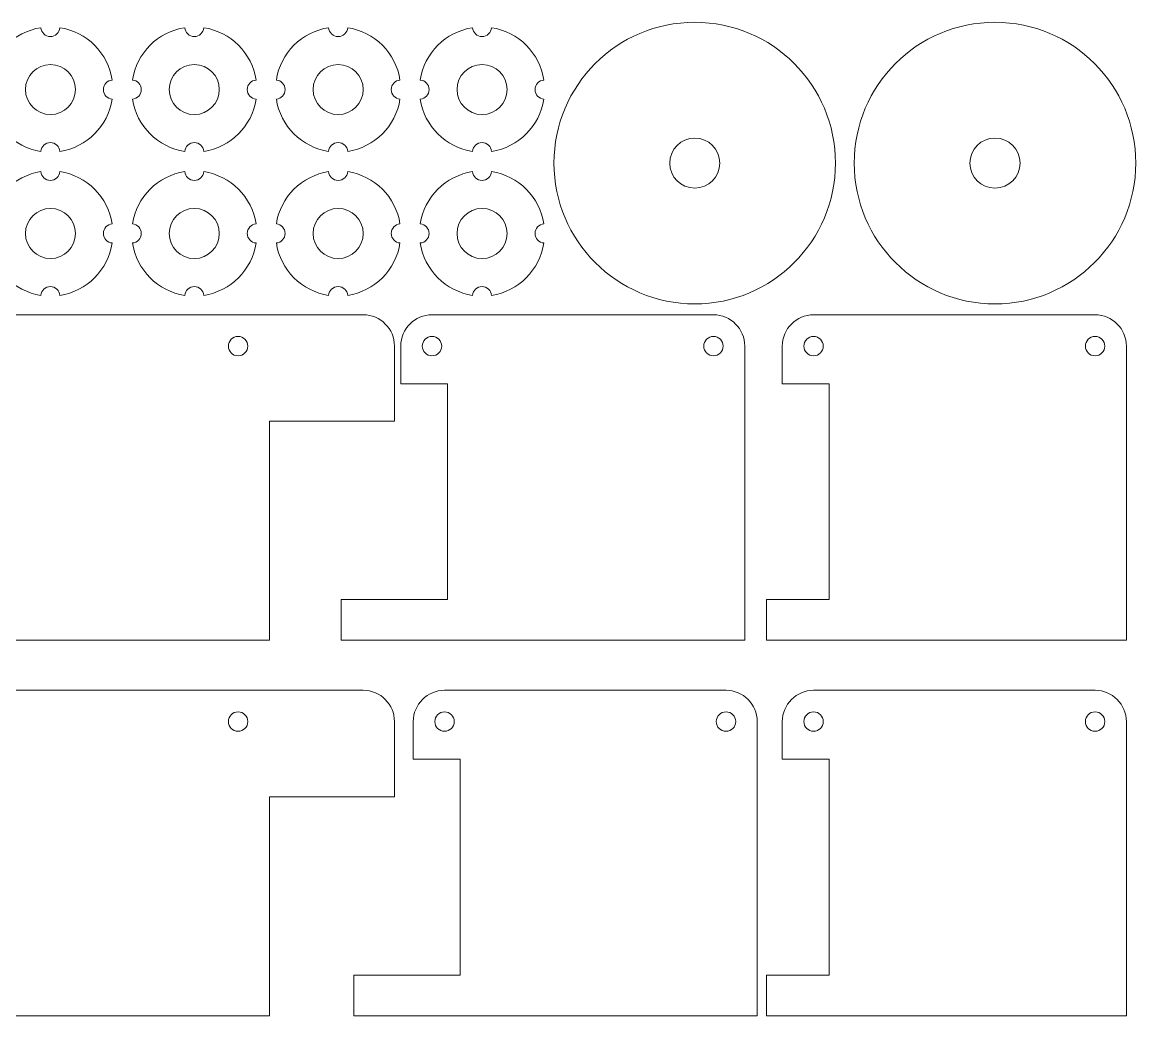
# Model space of a CAD drawing. Header units: centimetres. Extents: x -121 to 177, y -44 to 114.
# Drawn here: x -104.55 to -86.75, y -5.35 to 10.53 of the extents above; entities that cross this region are included whole.
import ezdxf

# ---------------------------------------------------------------- set-up
doc = ezdxf.new("R2010")
doc.units = ezdxf.units.CM
doc.header["$MEASUREMENT"] = 0
doc.layers.add('Layer 1', color=7, linetype='Continuous')

msp = doc.modelspace()

# ---------------------------------------------------------------- linework, layer by layer
at = {"layer": 'Layer 1', "lineweight": 20}
for centre in [(-104.1, 9.45), (-101.8, 9.45), (-99.5, 9.45), (-97.2, 9.45), (-104.1, 7.15), (-101.8, 7.15), (-99.5, 7.15), (-97.2, 7.15)]:
    msp.add_ellipse(centre, major_axis=(0, 0.4), ratio=1, dxfattribs=at)
at = {"layer": 'Layer 1', "lineweight": 18}
for points, knots in [([(-93.8, 10.525), (-92.55757, 10.525), (-91.55, 9.51743), (-91.55, 8.275), (-91.55, 8.275), (-91.55, 7.03257), (-92.55757, 6.025), (-93.8, 6.025), (-93.8, 6.025), (-95.04243, 6.025), (-96.05, 7.03257), (-96.05, 8.275), (-96.05, 8.275), (-96.05, 9.51743), (-95.04243, 10.525), (-93.8, 10.525)], [0, 0, 0, 0, 0.25, 0.25, 0.25, 0.25, 0.5, 0.5, 0.5, 0.5, 0.75, 0.75, 0.75, 0.75, 1, 1, 1, 1]), ([(-89, 10.525), (-87.75757, 10.525), (-86.75, 9.51743), (-86.75, 8.275), (-86.75, 8.275), (-86.75, 7.03257), (-87.75757, 6.025), (-89, 6.025), (-89, 6.025), (-90.24243, 6.025), (-91.25, 7.03257), (-91.25, 8.275), (-91.25, 8.275), (-91.25, 9.51743), (-90.24243, 10.525), (-89, 10.525)], [0, 0, 0, 0, 0.25, 0.25, 0.25, 0.25, 0.5, 0.5, 0.5, 0.5, 0.75, 0.75, 0.75, 0.75, 1, 1, 1, 1]), ([(-93.8, 8.675), (-93.57912, 8.675), (-93.4, 8.49588), (-93.4, 8.275), (-93.4, 8.275), (-93.4, 8.05412), (-93.57912, 7.875), (-93.8, 7.875), (-93.8, 7.875), (-94.02088, 7.875), (-94.2, 8.05412), (-94.2, 8.275), (-94.2, 8.275), (-94.2, 8.49588), (-94.02088, 8.675), (-93.8, 8.675)], [0, 0, 0, 0, 0.25, 0.25, 0.25, 0.25, 0.5, 0.5, 0.5, 0.5, 0.75, 0.75, 0.75, 0.75, 1, 1, 1, 1]), ([(-89, 8.675), (-88.77912, 8.675), (-88.6, 8.49588), (-88.6, 8.275), (-88.6, 8.275), (-88.6, 8.05412), (-88.77912, 7.875), (-89, 7.875), (-89, 7.875), (-89.22088, 7.875), (-89.4, 8.05412), (-89.4, 8.275), (-89.4, 8.275), (-89.4, 8.49588), (-89.22088, 8.675), (-89, 8.675)], [0, 0, 0, 0, 0.25, 0.25, 0.25, 0.25, 0.5, 0.5, 0.5, 0.5, 0.75, 0.75, 0.75, 0.75, 1, 1, 1, 1]), ([(-98.6, 5.35), (-98.6, 5.62609), (-98.82391, 5.85), (-99.1, 5.85), (-99.1, 5.85), (-99.1, 5.85), (-105.6, 5.85), (-105.6, 5.85), (-105.6, 5.85), (-105.87609, 5.85), (-106.1, 5.62609), (-106.1, 5.35), (-106.1, 5.35), (-106.1, 5.35), (-106.1, 4.75), (-106.1, 4.75), (-106.1, 4.75), (-106.1, 4.75), (-105.35, 4.75), (-105.35, 4.75), (-105.35, 4.75), (-105.35, 4.75), (-105.35, 1.3), (-105.35, 1.3), (-105.35, 1.3), (-105.35, 1.3), (-106.35, 1.3), (-106.35, 1.3), (-106.35, 1.3), (-106.35, 1.3), (-106.35, 0.65001), (-106.35, 0.65001), (-106.35, 0.65001), (-106.35, 0.65001), (-105.35, 0.65001), (-105.35, 0.65001), (-105.35, 0.65001), (-105.35, 0.65001), (-100.6, 0.65), (-100.6, 0.65), (-100.6, 0.65), (-100.6, 0.65), (-100.6, 4.15), (-100.6, 4.15), (-100.6, 4.15), (-100.6, 4.15), (-98.6, 4.15), (-98.6, 4.15), (-98.6, 4.15), (-98.6, 4.15), (-98.6, 5.35), (-98.6, 5.35)], [0, 0, 0, 0, 0.07692308, 0.07692308, 0.07692308, 0.07692308, 0.15384615, 0.15384615, 0.15384615, 0.15384615, 0.23076923, 0.23076923, 0.23076923, 0.23076923, 0.30769231, 0.30769231, 0.30769231, 0.30769231, 0.38461538, 0.38461538, 0.38461538, 0.38461538, 0.46153846, 0.46153846, 0.46153846, 0.46153846, 0.53846154, 0.53846154, 0.53846154, 0.53846154, 0.61538462, 0.61538462, 0.61538462, 0.61538462, 0.69230769, 0.69230769, 0.69230769, 0.69230769, 0.76923077, 0.76923077, 0.76923077, 0.76923077, 0.84615385, 0.84615385, 0.84615385, 0.84615385, 0.92307692, 0.92307692, 0.92307692, 0.92307692, 1, 1, 1, 1]), ([(-93, 5.35), (-93, 5.62609), (-93.22391, 5.85), (-93.5, 5.85), (-93.5, 5.85), (-93.5, 5.85), (-98, 5.85), (-98, 5.85), (-98, 5.85), (-98.27609, 5.85), (-98.5, 5.62609), (-98.5, 5.35), (-98.5, 5.35), (-98.5, 5.35), (-98.5, 4.75), (-98.5, 4.75), (-98.5, 4.75), (-98.5, 4.75), (-97.75, 4.75), (-97.75, 4.75), (-97.75, 4.75), (-97.75, 4.75), (-97.75, 1.3), (-97.75, 1.3), (-97.75, 1.3), (-97.75, 1.3), (-99.45, 1.3), (-99.45, 1.3), (-99.45, 1.3), (-99.45, 1.3), (-99.45, 0.65001), (-99.45, 0.65001), (-99.45, 0.65001), (-99.45, 0.65001), (-97.75, 0.65001), (-97.75, 0.65001), (-97.75, 0.65001), (-97.75, 0.65001), (-93, 0.65), (-93, 0.65), (-93, 0.65), (-93, 0.65), (-93, 4.15), (-93, 4.15), (-93, 4.15), (-93, 4.15), (-93, 4.15), (-93, 4.15), (-93, 4.15), (-93, 4.15), (-93, 5.35), (-93, 5.35)], [0, 0, 0, 0, 0.07692308, 0.07692308, 0.07692308, 0.07692308, 0.15384615, 0.15384615, 0.15384615, 0.15384615, 0.23076923, 0.23076923, 0.23076923, 0.23076923, 0.30769231, 0.30769231, 0.30769231, 0.30769231, 0.38461538, 0.38461538, 0.38461538, 0.38461538, 0.46153846, 0.46153846, 0.46153846, 0.46153846, 0.53846154, 0.53846154, 0.53846154, 0.53846154, 0.61538462, 0.61538462, 0.61538462, 0.61538462, 0.69230769, 0.69230769, 0.69230769, 0.69230769, 0.76923077, 0.76923077, 0.76923077, 0.76923077, 0.84615385, 0.84615385, 0.84615385, 0.84615385, 0.92307692, 0.92307692, 0.92307692, 0.92307692, 1, 1, 1, 1]), ([(-86.9, 5.35), (-86.9, 5.62609), (-87.12391, 5.85), (-87.4, 5.85), (-87.4, 5.85), (-87.4, 5.85), (-91.9, 5.85), (-91.9, 5.85), (-91.9, 5.85), (-92.17609, 5.85), (-92.4, 5.62609), (-92.4, 5.35), (-92.4, 5.35), (-92.4, 5.35), (-92.4, 4.75), (-92.4, 4.75), (-92.4, 4.75), (-92.4, 4.75), (-91.65, 4.75), (-91.65, 4.75), (-91.65, 4.75), (-91.65, 4.75), (-91.65, 1.3), (-91.65, 1.3), (-91.65, 1.3), (-91.65, 1.3), (-92.65, 1.3), (-92.65, 1.3), (-92.65, 1.3), (-92.65, 1.3), (-92.65, 0.65001), (-92.65, 0.65001), (-92.65, 0.65001), (-92.65, 0.65001), (-91.65, 0.65001), (-91.65, 0.65001), (-91.65, 0.65001), (-91.65, 0.65001), (-86.9, 0.65), (-86.9, 0.65), (-86.9, 0.65), (-86.9, 0.65), (-86.9, 4.15), (-86.9, 4.15), (-86.9, 4.15), (-86.9, 4.15), (-86.9, 4.15), (-86.9, 4.15), (-86.9, 4.15), (-86.9, 4.15), (-86.9, 5.35), (-86.9, 5.35)], [0, 0, 0, 0, 0.07692308, 0.07692308, 0.07692308, 0.07692308, 0.15384615, 0.15384615, 0.15384615, 0.15384615, 0.23076923, 0.23076923, 0.23076923, 0.23076923, 0.30769231, 0.30769231, 0.30769231, 0.30769231, 0.38461538, 0.38461538, 0.38461538, 0.38461538, 0.46153846, 0.46153846, 0.46153846, 0.46153846, 0.53846154, 0.53846154, 0.53846154, 0.53846154, 0.61538462, 0.61538462, 0.61538462, 0.61538462, 0.69230769, 0.69230769, 0.69230769, 0.69230769, 0.76923077, 0.76923077, 0.76923077, 0.76923077, 0.84615385, 0.84615385, 0.84615385, 0.84615385, 0.92307692, 0.92307692, 0.92307692, 0.92307692, 1, 1, 1, 1]), ([(-98.6, -0.65), (-98.6, -0.37391), (-98.82391, -0.15), (-99.1, -0.15), (-99.1, -0.15), (-99.1, -0.15), (-105.6, -0.15), (-105.6, -0.15), (-105.6, -0.15), (-105.87609, -0.15), (-106.1, -0.37391), (-106.1, -0.65), (-106.1, -0.65), (-106.1, -0.65), (-106.1, -1.25), (-106.1, -1.25), (-106.1, -1.25), (-106.1, -1.25), (-105.35, -1.25), (-105.35, -1.25), (-105.35, -1.25), (-105.35, -1.25), (-105.35, -4.7), (-105.35, -4.7), (-105.35, -4.7), (-105.35, -4.7), (-107.05, -4.7), (-107.05, -4.7), (-107.05, -4.7), (-107.05, -4.7), (-107.05, -5.34999), (-107.05, -5.34999), (-107.05, -5.34999), (-107.05, -5.34999), (-105.35, -5.34999), (-105.35, -5.34999), (-105.35, -5.34999), (-105.35, -5.34999), (-100.6, -5.35), (-100.6, -5.35), (-100.6, -5.35), (-100.6, -5.35), (-100.6, -1.85), (-100.6, -1.85), (-100.6, -1.85), (-100.6, -1.85), (-98.6, -1.85), (-98.6, -1.85), (-98.6, -1.85), (-98.6, -1.85), (-98.6, -0.65), (-98.6, -0.65)], [0, 0, 0, 0, 0.07692308, 0.07692308, 0.07692308, 0.07692308, 0.15384615, 0.15384615, 0.15384615, 0.15384615, 0.23076923, 0.23076923, 0.23076923, 0.23076923, 0.30769231, 0.30769231, 0.30769231, 0.30769231, 0.38461538, 0.38461538, 0.38461538, 0.38461538, 0.46153846, 0.46153846, 0.46153846, 0.46153846, 0.53846154, 0.53846154, 0.53846154, 0.53846154, 0.61538462, 0.61538462, 0.61538462, 0.61538462, 0.69230769, 0.69230769, 0.69230769, 0.69230769, 0.76923077, 0.76923077, 0.76923077, 0.76923077, 0.84615385, 0.84615385, 0.84615385, 0.84615385, 0.92307692, 0.92307692, 0.92307692, 0.92307692, 1, 1, 1, 1]), ([(-92.8, -0.65), (-92.8, -0.37391), (-93.02391, -0.15), (-93.3, -0.15), (-93.3, -0.15), (-93.3, -0.15), (-97.8, -0.15), (-97.8, -0.15), (-97.8, -0.15), (-98.07609, -0.15), (-98.3, -0.37391), (-98.3, -0.65), (-98.3, -0.65), (-98.3, -0.65), (-98.3, -1.25), (-98.3, -1.25), (-98.3, -1.25), (-98.3, -1.25), (-97.55, -1.25), (-97.55, -1.25), (-97.55, -1.25), (-97.55, -1.25), (-97.55, -4.7), (-97.55, -4.7), (-97.55, -4.7), (-97.55, -4.7), (-99.25, -4.7), (-99.25, -4.7), (-99.25, -4.7), (-99.25, -4.7), (-99.25, -5.34999), (-99.25, -5.34999), (-99.25, -5.34999), (-99.25, -5.34999), (-97.55, -5.34999), (-97.55, -5.34999), (-97.55, -5.34999), (-97.55, -5.34999), (-92.8, -5.35), (-92.8, -5.35), (-92.8, -5.35), (-92.8, -5.35), (-92.8, -1.85), (-92.8, -1.85), (-92.8, -1.85), (-92.8, -1.85), (-92.8, -1.85), (-92.8, -1.85), (-92.8, -1.85), (-92.8, -1.85), (-92.8, -0.65), (-92.8, -0.65)], [0, 0, 0, 0, 0.07692308, 0.07692308, 0.07692308, 0.07692308, 0.15384615, 0.15384615, 0.15384615, 0.15384615, 0.23076923, 0.23076923, 0.23076923, 0.23076923, 0.30769231, 0.30769231, 0.30769231, 0.30769231, 0.38461538, 0.38461538, 0.38461538, 0.38461538, 0.46153846, 0.46153846, 0.46153846, 0.46153846, 0.53846154, 0.53846154, 0.53846154, 0.53846154, 0.61538462, 0.61538462, 0.61538462, 0.61538462, 0.69230769, 0.69230769, 0.69230769, 0.69230769, 0.76923077, 0.76923077, 0.76923077, 0.76923077, 0.84615385, 0.84615385, 0.84615385, 0.84615385, 0.92307692, 0.92307692, 0.92307692, 0.92307692, 1, 1, 1, 1]), ([(-86.9, -0.65), (-86.9, -0.37391), (-87.12391, -0.15), (-87.4, -0.15), (-87.4, -0.15), (-87.4, -0.15), (-91.9, -0.15), (-91.9, -0.15), (-91.9, -0.15), (-92.17609, -0.15), (-92.4, -0.37391), (-92.4, -0.65), (-92.4, -0.65), (-92.4, -0.65), (-92.4, -1.25), (-92.4, -1.25), (-92.4, -1.25), (-92.4, -1.25), (-91.65, -1.25), (-91.65, -1.25), (-91.65, -1.25), (-91.65, -1.25), (-91.65, -4.7), (-91.65, -4.7), (-91.65, -4.7), (-91.65, -4.7), (-92.65, -4.7), (-92.65, -4.7), (-92.65, -4.7), (-92.65, -4.7), (-92.65, -5.34999), (-92.65, -5.34999), (-92.65, -5.34999), (-92.65, -5.34999), (-91.65, -5.34999), (-91.65, -5.34999), (-91.65, -5.34999), (-91.65, -5.34999), (-86.9, -5.35), (-86.9, -5.35), (-86.9, -5.35), (-86.9, -5.35), (-86.9, -1.85), (-86.9, -1.85), (-86.9, -1.85), (-86.9, -1.85), (-86.9, -1.85), (-86.9, -1.85), (-86.9, -1.85), (-86.9, -1.85), (-86.9, -0.65), (-86.9, -0.65)], [0, 0, 0, 0, 0.07692308, 0.07692308, 0.07692308, 0.07692308, 0.15384615, 0.15384615, 0.15384615, 0.15384615, 0.23076923, 0.23076923, 0.23076923, 0.23076923, 0.30769231, 0.30769231, 0.30769231, 0.30769231, 0.38461538, 0.38461538, 0.38461538, 0.38461538, 0.46153846, 0.46153846, 0.46153846, 0.46153846, 0.53846154, 0.53846154, 0.53846154, 0.53846154, 0.61538462, 0.61538462, 0.61538462, 0.61538462, 0.69230769, 0.69230769, 0.69230769, 0.69230769, 0.76923077, 0.76923077, 0.76923077, 0.76923077, 0.84615385, 0.84615385, 0.84615385, 0.84615385, 0.92307692, 0.92307692, 0.92307692, 0.92307692, 1, 1, 1, 1])]:
    msp.add_open_spline(points, degree=3, knots=knots, dxfattribs=at)
at = {"layer": 'Layer 1', "lineweight": 20}
for points, knots in [([(-103.94793, 10.43851), (-103.51747, 10.3728), (-103.17727, 10.03253), (-103.11156, 9.60207), (-103.11156, 9.60207), (-103.19037, 9.59616), (-103.2525, 9.53032), (-103.2525, 9.45), (-103.2525, 9.45), (-103.2525, 9.36968), (-103.19037, 9.30384), (-103.11156, 9.29793), (-103.11156, 9.29793), (-103.17727, 8.86747), (-103.51747, 8.5272), (-103.94793, 8.46149), (-103.94793, 8.46149), (-103.95381, 8.54034), (-104.01966, 8.6025), (-104.1, 8.6025), (-104.1, 8.6025), (-104.18034, 8.6025), (-104.24619, 8.54034), (-104.25207, 8.46149), (-104.25207, 8.46149), (-104.68253, 8.5272), (-105.02273, 8.86747), (-105.08844, 9.29793), (-105.08844, 9.29793), (-105.00963, 9.30384), (-104.9475, 9.36968), (-104.9475, 9.45), (-104.9475, 9.45), (-104.9475, 9.53032), (-105.00963, 9.59616), (-105.08844, 9.60207), (-105.08844, 9.60207), (-105.02273, 10.03253), (-104.68253, 10.3728), (-104.25207, 10.43851), (-104.25207, 10.43851), (-104.24619, 10.35966), (-104.18034, 10.2975), (-104.1, 10.2975), (-104.1, 10.2975), (-104.01966, 10.2975), (-103.95381, 10.35966), (-103.94793, 10.43851)], [0, 0, 0, 0, 0.08333333, 0.08333333, 0.08333333, 0.08333333, 0.16666667, 0.16666667, 0.16666667, 0.16666667, 0.25, 0.25, 0.25, 0.25, 0.33333333, 0.33333333, 0.33333333, 0.33333333, 0.41666667, 0.41666667, 0.41666667, 0.41666667, 0.5, 0.5, 0.5, 0.5, 0.58333333, 0.58333333, 0.58333333, 0.58333333, 0.66666667, 0.66666667, 0.66666667, 0.66666667, 0.75, 0.75, 0.75, 0.75, 0.83333333, 0.83333333, 0.83333333, 0.83333333, 0.91666667, 0.91666667, 0.91666667, 0.91666667, 1, 1, 1, 1]), ([(-101.64793, 10.43851), (-101.21747, 10.3728), (-100.87727, 10.03253), (-100.81156, 9.60207), (-100.81156, 9.60207), (-100.89037, 9.59616), (-100.9525, 9.53032), (-100.9525, 9.45), (-100.9525, 9.45), (-100.9525, 9.36968), (-100.89037, 9.30384), (-100.81156, 9.29793), (-100.81156, 9.29793), (-100.87727, 8.86747), (-101.21747, 8.5272), (-101.64793, 8.46149), (-101.64793, 8.46149), (-101.65381, 8.54034), (-101.71966, 8.6025), (-101.8, 8.6025), (-101.8, 8.6025), (-101.88034, 8.6025), (-101.94619, 8.54034), (-101.95207, 8.46149), (-101.95207, 8.46149), (-102.38253, 8.5272), (-102.72273, 8.86747), (-102.78844, 9.29793), (-102.78844, 9.29793), (-102.70963, 9.30384), (-102.6475, 9.36968), (-102.6475, 9.45), (-102.6475, 9.45), (-102.6475, 9.53032), (-102.70963, 9.59616), (-102.78844, 9.60207), (-102.78844, 9.60207), (-102.72273, 10.03253), (-102.38253, 10.3728), (-101.95207, 10.43851), (-101.95207, 10.43851), (-101.94619, 10.35966), (-101.88034, 10.2975), (-101.8, 10.2975), (-101.8, 10.2975), (-101.71966, 10.2975), (-101.65381, 10.35966), (-101.64793, 10.43851)], [0, 0, 0, 0, 0.08333333, 0.08333333, 0.08333333, 0.08333333, 0.16666667, 0.16666667, 0.16666667, 0.16666667, 0.25, 0.25, 0.25, 0.25, 0.33333333, 0.33333333, 0.33333333, 0.33333333, 0.41666667, 0.41666667, 0.41666667, 0.41666667, 0.5, 0.5, 0.5, 0.5, 0.58333333, 0.58333333, 0.58333333, 0.58333333, 0.66666667, 0.66666667, 0.66666667, 0.66666667, 0.75, 0.75, 0.75, 0.75, 0.83333333, 0.83333333, 0.83333333, 0.83333333, 0.91666667, 0.91666667, 0.91666667, 0.91666667, 1, 1, 1, 1]), ([(-99.34793, 10.43851), (-98.91747, 10.3728), (-98.57727, 10.03253), (-98.51156, 9.60207), (-98.51156, 9.60207), (-98.59037, 9.59616), (-98.6525, 9.53032), (-98.6525, 9.45), (-98.6525, 9.45), (-98.6525, 9.36968), (-98.59037, 9.30384), (-98.51156, 9.29793), (-98.51156, 9.29793), (-98.57727, 8.86747), (-98.91747, 8.5272), (-99.34793, 8.46149), (-99.34793, 8.46149), (-99.35381, 8.54034), (-99.41966, 8.6025), (-99.5, 8.6025), (-99.5, 8.6025), (-99.58034, 8.6025), (-99.64619, 8.54034), (-99.65207, 8.46149), (-99.65207, 8.46149), (-100.08253, 8.5272), (-100.42273, 8.86747), (-100.48844, 9.29793), (-100.48844, 9.29793), (-100.40963, 9.30384), (-100.3475, 9.36968), (-100.3475, 9.45), (-100.3475, 9.45), (-100.3475, 9.53032), (-100.40963, 9.59616), (-100.48844, 9.60207), (-100.48844, 9.60207), (-100.42273, 10.03253), (-100.08253, 10.3728), (-99.65207, 10.43851), (-99.65207, 10.43851), (-99.64619, 10.35966), (-99.58034, 10.2975), (-99.5, 10.2975), (-99.5, 10.2975), (-99.41966, 10.2975), (-99.35381, 10.35966), (-99.34793, 10.43851)], [0, 0, 0, 0, 0.08333333, 0.08333333, 0.08333333, 0.08333333, 0.16666667, 0.16666667, 0.16666667, 0.16666667, 0.25, 0.25, 0.25, 0.25, 0.33333333, 0.33333333, 0.33333333, 0.33333333, 0.41666667, 0.41666667, 0.41666667, 0.41666667, 0.5, 0.5, 0.5, 0.5, 0.58333333, 0.58333333, 0.58333333, 0.58333333, 0.66666667, 0.66666667, 0.66666667, 0.66666667, 0.75, 0.75, 0.75, 0.75, 0.83333333, 0.83333333, 0.83333333, 0.83333333, 0.91666667, 0.91666667, 0.91666667, 0.91666667, 1, 1, 1, 1]), ([(-97.04793, 10.43851), (-96.61747, 10.3728), (-96.27727, 10.03253), (-96.21156, 9.60207), (-96.21156, 9.60207), (-96.29037, 9.59616), (-96.3525, 9.53032), (-96.3525, 9.45), (-96.3525, 9.45), (-96.3525, 9.36968), (-96.29037, 9.30384), (-96.21156, 9.29793), (-96.21156, 9.29793), (-96.27727, 8.86747), (-96.61747, 8.5272), (-97.04793, 8.46149), (-97.04793, 8.46149), (-97.05381, 8.54034), (-97.11966, 8.6025), (-97.2, 8.6025), (-97.2, 8.6025), (-97.28034, 8.6025), (-97.34619, 8.54034), (-97.35207, 8.46149), (-97.35207, 8.46149), (-97.78253, 8.5272), (-98.12273, 8.86747), (-98.18844, 9.29793), (-98.18844, 9.29793), (-98.10963, 9.30384), (-98.0475, 9.36968), (-98.0475, 9.45), (-98.0475, 9.45), (-98.0475, 9.53032), (-98.10963, 9.59616), (-98.18844, 9.60207), (-98.18844, 9.60207), (-98.12273, 10.03253), (-97.78253, 10.3728), (-97.35207, 10.43851), (-97.35207, 10.43851), (-97.34619, 10.35966), (-97.28034, 10.2975), (-97.2, 10.2975), (-97.2, 10.2975), (-97.11966, 10.2975), (-97.05381, 10.35966), (-97.04793, 10.43851)], [0, 0, 0, 0, 0.08333333, 0.08333333, 0.08333333, 0.08333333, 0.16666667, 0.16666667, 0.16666667, 0.16666667, 0.25, 0.25, 0.25, 0.25, 0.33333333, 0.33333333, 0.33333333, 0.33333333, 0.41666667, 0.41666667, 0.41666667, 0.41666667, 0.5, 0.5, 0.5, 0.5, 0.58333333, 0.58333333, 0.58333333, 0.58333333, 0.66666667, 0.66666667, 0.66666667, 0.66666667, 0.75, 0.75, 0.75, 0.75, 0.83333333, 0.83333333, 0.83333333, 0.83333333, 0.91666667, 0.91666667, 0.91666667, 0.91666667, 1, 1, 1, 1]), ([(-103.94793, 8.13851), (-103.51747, 8.0728), (-103.17727, 7.73253), (-103.11156, 7.30207), (-103.11156, 7.30207), (-103.19037, 7.29616), (-103.2525, 7.23032), (-103.2525, 7.15), (-103.2525, 7.15), (-103.2525, 7.06968), (-103.19037, 7.00384), (-103.11156, 6.99793), (-103.11156, 6.99793), (-103.17727, 6.56747), (-103.51747, 6.2272), (-103.94793, 6.16149), (-103.94793, 6.16149), (-103.95381, 6.24034), (-104.01966, 6.3025), (-104.1, 6.3025), (-104.1, 6.3025), (-104.18034, 6.3025), (-104.24619, 6.24034), (-104.25207, 6.16149), (-104.25207, 6.16149), (-104.68253, 6.2272), (-105.02273, 6.56747), (-105.08844, 6.99793), (-105.08844, 6.99793), (-105.00963, 7.00384), (-104.9475, 7.06968), (-104.9475, 7.15), (-104.9475, 7.15), (-104.9475, 7.23032), (-105.00963, 7.29616), (-105.08844, 7.30207), (-105.08844, 7.30207), (-105.02273, 7.73253), (-104.68253, 8.0728), (-104.25207, 8.13851), (-104.25207, 8.13851), (-104.24619, 8.05966), (-104.18034, 7.9975), (-104.1, 7.9975), (-104.1, 7.9975), (-104.01966, 7.9975), (-103.95381, 8.05966), (-103.94793, 8.13851)], [0, 0, 0, 0, 0.08333333, 0.08333333, 0.08333333, 0.08333333, 0.16666667, 0.16666667, 0.16666667, 0.16666667, 0.25, 0.25, 0.25, 0.25, 0.33333333, 0.33333333, 0.33333333, 0.33333333, 0.41666667, 0.41666667, 0.41666667, 0.41666667, 0.5, 0.5, 0.5, 0.5, 0.58333333, 0.58333333, 0.58333333, 0.58333333, 0.66666667, 0.66666667, 0.66666667, 0.66666667, 0.75, 0.75, 0.75, 0.75, 0.83333333, 0.83333333, 0.83333333, 0.83333333, 0.91666667, 0.91666667, 0.91666667, 0.91666667, 1, 1, 1, 1]), ([(-101.64793, 8.13851), (-101.21747, 8.0728), (-100.87727, 7.73253), (-100.81156, 7.30207), (-100.81156, 7.30207), (-100.89037, 7.29616), (-100.9525, 7.23032), (-100.9525, 7.15), (-100.9525, 7.15), (-100.9525, 7.06968), (-100.89037, 7.00384), (-100.81156, 6.99793), (-100.81156, 6.99793), (-100.87727, 6.56747), (-101.21747, 6.2272), (-101.64793, 6.16149), (-101.64793, 6.16149), (-101.65381, 6.24034), (-101.71966, 6.3025), (-101.8, 6.3025), (-101.8, 6.3025), (-101.88034, 6.3025), (-101.94619, 6.24034), (-101.95207, 6.16149), (-101.95207, 6.16149), (-102.38253, 6.2272), (-102.72273, 6.56747), (-102.78844, 6.99793), (-102.78844, 6.99793), (-102.70963, 7.00384), (-102.6475, 7.06968), (-102.6475, 7.15), (-102.6475, 7.15), (-102.6475, 7.23032), (-102.70963, 7.29616), (-102.78844, 7.30207), (-102.78844, 7.30207), (-102.72273, 7.73253), (-102.38253, 8.0728), (-101.95207, 8.13851), (-101.95207, 8.13851), (-101.94619, 8.05966), (-101.88034, 7.9975), (-101.8, 7.9975), (-101.8, 7.9975), (-101.71966, 7.9975), (-101.65381, 8.05966), (-101.64793, 8.13851)], [0, 0, 0, 0, 0.08333333, 0.08333333, 0.08333333, 0.08333333, 0.16666667, 0.16666667, 0.16666667, 0.16666667, 0.25, 0.25, 0.25, 0.25, 0.33333333, 0.33333333, 0.33333333, 0.33333333, 0.41666667, 0.41666667, 0.41666667, 0.41666667, 0.5, 0.5, 0.5, 0.5, 0.58333333, 0.58333333, 0.58333333, 0.58333333, 0.66666667, 0.66666667, 0.66666667, 0.66666667, 0.75, 0.75, 0.75, 0.75, 0.83333333, 0.83333333, 0.83333333, 0.83333333, 0.91666667, 0.91666667, 0.91666667, 0.91666667, 1, 1, 1, 1]), ([(-99.34793, 8.13851), (-98.91747, 8.0728), (-98.57727, 7.73253), (-98.51156, 7.30207), (-98.51156, 7.30207), (-98.59037, 7.29616), (-98.6525, 7.23032), (-98.6525, 7.15), (-98.6525, 7.15), (-98.6525, 7.06968), (-98.59037, 7.00384), (-98.51156, 6.99793), (-98.51156, 6.99793), (-98.57727, 6.56747), (-98.91747, 6.2272), (-99.34793, 6.16149), (-99.34793, 6.16149), (-99.35381, 6.24034), (-99.41966, 6.3025), (-99.5, 6.3025), (-99.5, 6.3025), (-99.58034, 6.3025), (-99.64619, 6.24034), (-99.65207, 6.16149), (-99.65207, 6.16149), (-100.08253, 6.2272), (-100.42273, 6.56747), (-100.48844, 6.99793), (-100.48844, 6.99793), (-100.40963, 7.00384), (-100.3475, 7.06968), (-100.3475, 7.15), (-100.3475, 7.15), (-100.3475, 7.23032), (-100.40963, 7.29616), (-100.48844, 7.30207), (-100.48844, 7.30207), (-100.42273, 7.73253), (-100.08253, 8.0728), (-99.65207, 8.13851), (-99.65207, 8.13851), (-99.64619, 8.05966), (-99.58034, 7.9975), (-99.5, 7.9975), (-99.5, 7.9975), (-99.41966, 7.9975), (-99.35381, 8.05966), (-99.34793, 8.13851)], [0, 0, 0, 0, 0.08333333, 0.08333333, 0.08333333, 0.08333333, 0.16666667, 0.16666667, 0.16666667, 0.16666667, 0.25, 0.25, 0.25, 0.25, 0.33333333, 0.33333333, 0.33333333, 0.33333333, 0.41666667, 0.41666667, 0.41666667, 0.41666667, 0.5, 0.5, 0.5, 0.5, 0.58333333, 0.58333333, 0.58333333, 0.58333333, 0.66666667, 0.66666667, 0.66666667, 0.66666667, 0.75, 0.75, 0.75, 0.75, 0.83333333, 0.83333333, 0.83333333, 0.83333333, 0.91666667, 0.91666667, 0.91666667, 0.91666667, 1, 1, 1, 1]), ([(-97.04793, 8.13851), (-96.61747, 8.0728), (-96.27727, 7.73253), (-96.21156, 7.30207), (-96.21156, 7.30207), (-96.29037, 7.29616), (-96.3525, 7.23032), (-96.3525, 7.15), (-96.3525, 7.15), (-96.3525, 7.06968), (-96.29037, 7.00384), (-96.21156, 6.99793), (-96.21156, 6.99793), (-96.27727, 6.56747), (-96.61747, 6.2272), (-97.04793, 6.16149), (-97.04793, 6.16149), (-97.05381, 6.24034), (-97.11966, 6.3025), (-97.2, 6.3025), (-97.2, 6.3025), (-97.28034, 6.3025), (-97.34619, 6.24034), (-97.35207, 6.16149), (-97.35207, 6.16149), (-97.78253, 6.2272), (-98.12273, 6.56747), (-98.18844, 6.99793), (-98.18844, 6.99793), (-98.10963, 7.00384), (-98.0475, 7.06968), (-98.0475, 7.15), (-98.0475, 7.15), (-98.0475, 7.23032), (-98.10963, 7.29616), (-98.18844, 7.30207), (-98.18844, 7.30207), (-98.12273, 7.73253), (-97.78253, 8.0728), (-97.35207, 8.13851), (-97.35207, 8.13851), (-97.34619, 8.05966), (-97.28034, 7.9975), (-97.2, 7.9975), (-97.2, 7.9975), (-97.11966, 7.9975), (-97.05381, 8.05966), (-97.04793, 8.13851)], [0, 0, 0, 0, 0.08333333, 0.08333333, 0.08333333, 0.08333333, 0.16666667, 0.16666667, 0.16666667, 0.16666667, 0.25, 0.25, 0.25, 0.25, 0.33333333, 0.33333333, 0.33333333, 0.33333333, 0.41666667, 0.41666667, 0.41666667, 0.41666667, 0.5, 0.5, 0.5, 0.5, 0.58333333, 0.58333333, 0.58333333, 0.58333333, 0.66666667, 0.66666667, 0.66666667, 0.66666667, 0.75, 0.75, 0.75, 0.75, 0.83333333, 0.83333333, 0.83333333, 0.83333333, 0.91666667, 0.91666667, 0.91666667, 0.91666667, 1, 1, 1, 1]), ([(-101.09999, 5.505), (-101.18558, 5.505), (-101.255, 5.43558), (-101.255, 5.35), (-101.255, 5.35), (-101.255, 5.26441), (-101.18558, 5.195), (-101.09999, 5.195), (-101.09999, 5.195), (-101.01441, 5.195), (-100.945, 5.26441), (-100.945, 5.35), (-100.945, 5.35), (-100.945, 5.43558), (-101.01441, 5.505), (-101.09999, 5.505)], [0, 0, 0, 0, 0.25, 0.25, 0.25, 0.25, 0.5, 0.5, 0.5, 0.5, 0.75, 0.75, 0.75, 0.75, 1, 1, 1, 1]), ([(-97.99999, 5.505), (-98.08558, 5.505), (-98.155, 5.43558), (-98.155, 5.35), (-98.155, 5.35), (-98.155, 5.26441), (-98.08558, 5.195), (-97.99999, 5.195), (-97.99999, 5.195), (-97.91441, 5.195), (-97.845, 5.26441), (-97.845, 5.35), (-97.845, 5.35), (-97.845, 5.43558), (-97.91441, 5.505), (-97.99999, 5.505)], [0, 0, 0, 0, 0.25, 0.25, 0.25, 0.25, 0.5, 0.5, 0.5, 0.5, 0.75, 0.75, 0.75, 0.75, 1, 1, 1, 1]), ([(-93.49999, 5.505), (-93.58558, 5.505), (-93.655, 5.43558), (-93.655, 5.35), (-93.655, 5.35), (-93.655, 5.26441), (-93.58558, 5.195), (-93.49999, 5.195), (-93.49999, 5.195), (-93.41441, 5.195), (-93.345, 5.26441), (-93.345, 5.35), (-93.345, 5.35), (-93.345, 5.43558), (-93.41441, 5.505), (-93.49999, 5.505)], [0, 0, 0, 0, 0.25, 0.25, 0.25, 0.25, 0.5, 0.5, 0.5, 0.5, 0.75, 0.75, 0.75, 0.75, 1, 1, 1, 1]), ([(-91.89999, 5.505), (-91.98558, 5.505), (-92.055, 5.43558), (-92.055, 5.35), (-92.055, 5.35), (-92.055, 5.26441), (-91.98558, 5.195), (-91.89999, 5.195), (-91.89999, 5.195), (-91.81441, 5.195), (-91.745, 5.26441), (-91.745, 5.35), (-91.745, 5.35), (-91.745, 5.43558), (-91.81441, 5.505), (-91.89999, 5.505)], [0, 0, 0, 0, 0.25, 0.25, 0.25, 0.25, 0.5, 0.5, 0.5, 0.5, 0.75, 0.75, 0.75, 0.75, 1, 1, 1, 1]), ([(-87.39999, 5.505), (-87.48558, 5.505), (-87.555, 5.43558), (-87.555, 5.35), (-87.555, 5.35), (-87.555, 5.26441), (-87.48558, 5.195), (-87.39999, 5.195), (-87.39999, 5.195), (-87.31441, 5.195), (-87.245, 5.26441), (-87.245, 5.35), (-87.245, 5.35), (-87.245, 5.43558), (-87.31441, 5.505), (-87.39999, 5.505)], [0, 0, 0, 0, 0.25, 0.25, 0.25, 0.25, 0.5, 0.5, 0.5, 0.5, 0.75, 0.75, 0.75, 0.75, 1, 1, 1, 1]), ([(-101.09999, -0.495), (-101.18558, -0.495), (-101.255, -0.56442), (-101.255, -0.65), (-101.255, -0.65), (-101.255, -0.73559), (-101.18558, -0.805), (-101.09999, -0.805), (-101.09999, -0.805), (-101.01441, -0.805), (-100.945, -0.73559), (-100.945, -0.65), (-100.945, -0.65), (-100.945, -0.56442), (-101.01441, -0.495), (-101.09999, -0.495)], [0, 0, 0, 0, 0.25, 0.25, 0.25, 0.25, 0.5, 0.5, 0.5, 0.5, 0.75, 0.75, 0.75, 0.75, 1, 1, 1, 1]), ([(-97.79999, -0.495), (-97.88558, -0.495), (-97.955, -0.56442), (-97.955, -0.65), (-97.955, -0.65), (-97.955, -0.73559), (-97.88558, -0.805), (-97.79999, -0.805), (-97.79999, -0.805), (-97.71441, -0.805), (-97.645, -0.73559), (-97.645, -0.65), (-97.645, -0.65), (-97.645, -0.56442), (-97.71441, -0.495), (-97.79999, -0.495)], [0, 0, 0, 0, 0.25, 0.25, 0.25, 0.25, 0.5, 0.5, 0.5, 0.5, 0.75, 0.75, 0.75, 0.75, 1, 1, 1, 1]), ([(-93.29999, -0.495), (-93.38558, -0.495), (-93.455, -0.56442), (-93.455, -0.65), (-93.455, -0.65), (-93.455, -0.73559), (-93.38558, -0.805), (-93.29999, -0.805), (-93.29999, -0.805), (-93.21441, -0.805), (-93.145, -0.73559), (-93.145, -0.65), (-93.145, -0.65), (-93.145, -0.56442), (-93.21441, -0.495), (-93.29999, -0.495)], [0, 0, 0, 0, 0.25, 0.25, 0.25, 0.25, 0.5, 0.5, 0.5, 0.5, 0.75, 0.75, 0.75, 0.75, 1, 1, 1, 1]), ([(-91.89999, -0.495), (-91.98558, -0.495), (-92.055, -0.56442), (-92.055, -0.65), (-92.055, -0.65), (-92.055, -0.73559), (-91.98558, -0.805), (-91.89999, -0.805), (-91.89999, -0.805), (-91.81441, -0.805), (-91.745, -0.73559), (-91.745, -0.65), (-91.745, -0.65), (-91.745, -0.56442), (-91.81441, -0.495), (-91.89999, -0.495)], [0, 0, 0, 0, 0.25, 0.25, 0.25, 0.25, 0.5, 0.5, 0.5, 0.5, 0.75, 0.75, 0.75, 0.75, 1, 1, 1, 1]), ([(-87.39999, -0.495), (-87.48558, -0.495), (-87.555, -0.56442), (-87.555, -0.65), (-87.555, -0.65), (-87.555, -0.73559), (-87.48558, -0.805), (-87.39999, -0.805), (-87.39999, -0.805), (-87.31441, -0.805), (-87.245, -0.73559), (-87.245, -0.65), (-87.245, -0.65), (-87.245, -0.56442), (-87.31441, -0.495), (-87.39999, -0.495)], [0, 0, 0, 0, 0.25, 0.25, 0.25, 0.25, 0.5, 0.5, 0.5, 0.5, 0.75, 0.75, 0.75, 0.75, 1, 1, 1, 1])]:
    msp.add_open_spline(points, degree=3, knots=knots, dxfattribs=at)

doc.saveas('drawing.dxf')
